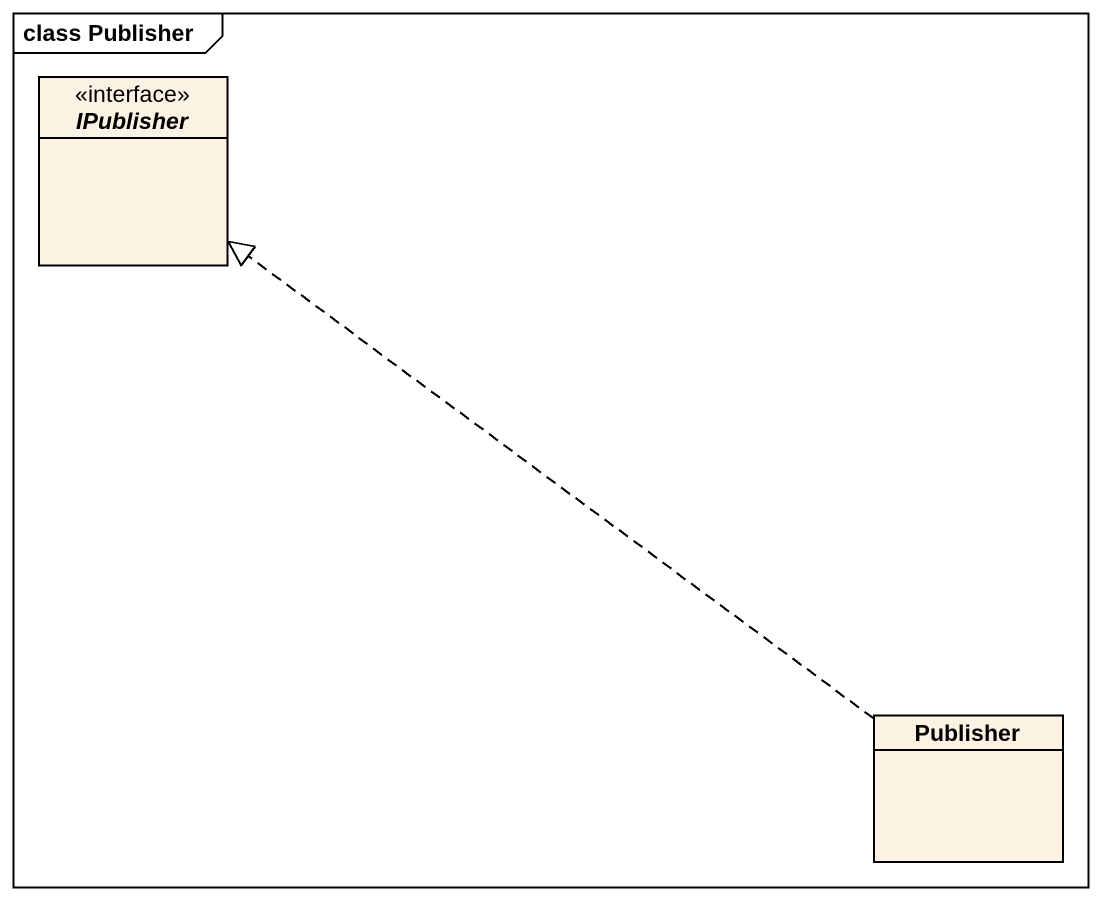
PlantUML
@startuml
mainframe class Publisher
hide circle
hide empty members
interface IPublisher
class Publisher
Publisher .up.|> IPublisher
@enduml
